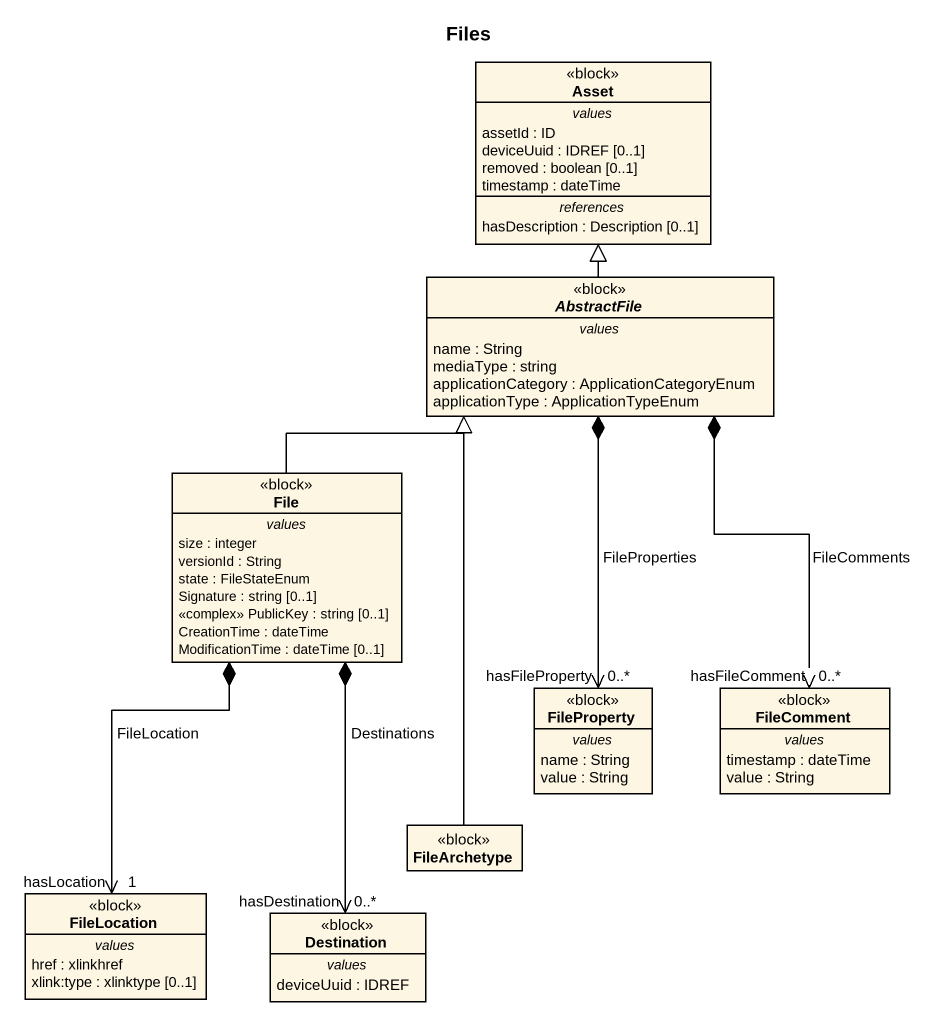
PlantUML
@startuml
title Files
hide circle
hide empty members
class Asset <<block>> {
  -- values --
  assetId : ID
  deviceUuid : IDREF [0..1]
  removed : boolean [0..1]
  timestamp : dateTime
  -- references --
  hasDescription : Description [0..1]
}
abstract class AbstractFile <<block>> {
  -- values --
  name : String
  mediaType : string
  applicationCategory : ApplicationCategoryEnum
  applicationType : ApplicationTypeEnum
}
class "File" as File_ <<block>> {
  -- values --
  size : integer
  versionId : String
  state : FileStateEnum
  Signature : string [0..1]
  <<complex>> PublicKey : string [0..1]
  CreationTime : dateTime
  ModificationTime : dateTime [0..1]
}
class FileProperty <<block>> {
  -- values --
  name : String
  value : String
}
class FileComment <<block>> {
  -- values --
  timestamp : dateTime
  value : String
}
class FileArchetype <<block>>
class FileLocation <<block>> {
  -- values --
  href : xlinkhref
  xlink:type : xlinktype [0..1]
}
class Destination <<block>> {
  -- values --
  deviceUuid : IDREF
}
AbstractFile -up-|> Asset
AbstractFile *--> "hasFileProperty\n0..*" FileProperty : FileProperties
AbstractFile *--> "0..*\nhasFileComment" FileComment : FileComments
File_ -up-|> AbstractFile
File_ *--> "hasLocation\n1" FileLocation : FileLocation
File_ *--> "0..*\nhasDestination" Destination : Destinations
FileArchetype -up-|> AbstractFile
@enduml
